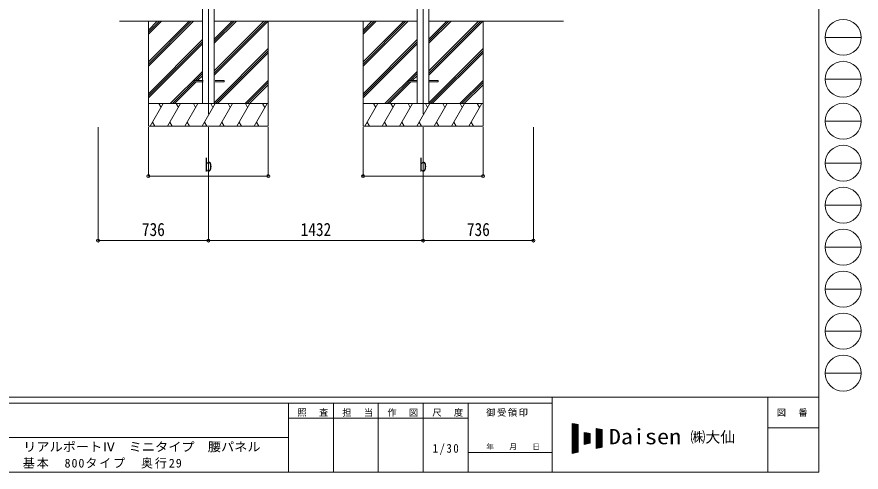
# Model space of a CAD drawing. Units: millimetres at full size. Extents: x -5590 to 5652, y -3902 to 3858.
# Drawn here: x 21 to 5652, y -3902 to -865 of the extents above; entities that cross this region are included whole.
import ezdxf
from ezdxf.enums import TextEntityAlignment as Align

# ---------------------------------------------------------------- set-up
doc = ezdxf.new("R2010")
doc.units = ezdxf.units.MM
doc.header["$LTSCALE"] = 20
doc.header["$PDMODE"] = 32
doc.header["$PDSIZE"] = 20
for name, color, linetype, lineweight in [('0-0_0', 7, 'Continuous', 9), ('0-1_本体', 4, 'Continuous', 9), ('0-2_部品', 7, 'Continuous', 9), ('0-8_PARTS2', 2, 'Continuous', 9), ('0-A_寸法', 6, 'Continuous', 9), ('F-0_240', 7, 'Continuous', 9)]:
    doc.layers.add(name, color=color, linetype=linetype, lineweight=lineweight)
doc.styles.add('ＭＳ ゴシック', font='')
doc.styles.get('ＭＳ ゴシック').set_extended_font_data('MS Gothic')

msp = doc.modelspace()

# ---------------------------------------------------------------- linework, layer by layer
at = {"layer": '0-0_0'}
for p, q in [((1258.54, -894.03), (705.46, -894.03)), ((898.14, -894.03), (898.14, -1594.03)), ((898.14, -1165.53), (1169.65, -894.03)), ((898.14, -1179.68), (1183.79, -894.03)), ((898.14, -1193.82), (1197.93, -894.03)), ((898.14, -953.4), (957.51, -894.03)), ((898.14, -967.54), (971.66, -894.03)), ((898.14, -981.69), (985.8, -894.03)), ((1337.54, -894.03), (2690.54, -894.03)), ((1337.54, -1253.9), (1697.41, -894.03)), ((1337.54, -1225.61), (1669.12, -894.03)), ((1337.54, -1239.76), (1683.27, -894.03)), ((1337.54, -1041.77), (1485.28, -894.03)), ((1337.54, -1027.63), (1471.13, -894.03)), ((1337.54, -1013.48), (1456.99, -894.03)), ((1698.14, -894.03), (1698.14, -1594.03)), ((2330.14, -894.03), (2330.14, -1594.03)), ((2330.14, -1165.53), (2601.65, -894.03)), ((2330.14, -1179.68), (2615.79, -894.03)), ((2330.14, -1193.82), (2629.93, -894.03)), ((2330.14, -953.4), (2389.51, -894.03)), ((2330.14, -967.54), (2403.66, -894.03)), ((2330.14, -981.69), (2417.8, -894.03)), ((2769.54, -1253.9), (3129.41, -894.03)), ((2769.54, -1225.61), (3101.12, -894.03)), ((2769.54, -1239.76), (3115.27, -894.03)), ((2769.54, -1041.77), (2917.28, -894.03)), ((2769.54, -1027.63), (2903.13, -894.03)), ((2769.54, -1013.48), (2888.99, -894.03)), ((2769.54, -894.03), (3668.05, -894.03)), ((3130.14, -894.03), (3130.14, -1594.03)), ((898.14, -1377.67), (1258.54, -1017.27)), ((898.14, -1391.81), (1258.54, -1031.41)), ((898.14, -1405.95), (1258.54, -1045.56)), ((2330.14, -1377.67), (2690.54, -1017.27)), ((2330.14, -1391.81), (2690.54, -1031.41)), ((2330.14, -1405.95), (2690.54, -1045.56)), ((1337.54, -1437.74), (1698.14, -1077.14)), ((1345.4, -1444.03), (1698.14, -1091.29)), ((1359.54, -1444.03), (1698.14, -1105.43)), ((2769.54, -1437.74), (3130.14, -1077.14)), ((2777.4, -1444.03), (3130.14, -1091.29)), ((2791.54, -1444.03), (3130.14, -1105.43)), ((1043.91, -1444.03), (1258.54, -1229.4)), ((2475.91, -1444.03), (2690.54, -1229.4)), ((1212.55, -1289.53), (1258.54, -1243.54)), ((1226.69, -1289.53), (1258.54, -1257.69)), ((1543.39, -1444.03), (1698.14, -1289.28)), ((2644.55, -1289.53), (2690.54, -1243.54)), ((2658.69, -1289.53), (2690.54, -1257.69)), ((2975.39, -1444.03), (3130.14, -1289.28)), ((1058.05, -1444.03), (1203.55, -1298.53)), ((1072.19, -1444.03), (1217.69, -1298.53)), ((1557.53, -1444.03), (1698.14, -1303.42)), ((1571.67, -1444.03), (1698.14, -1317.56)), ((2490.05, -1444.03), (2635.55, -1298.53)), ((2504.19, -1444.03), (2649.69, -1298.53)), ((2989.53, -1444.03), (3130.14, -1303.42)), ((3003.67, -1444.03), (3130.14, -1317.56)), ((1698.14, -1444.03), (898.14, -1444.03)), ((910.85, -1594.03), (997.45, -1444.03)), ((982.45, -1470.02), (967.45, -1444.03)), ((1026.32, -1594.03), (1112.92, -1444.03)), ((1097.92, -1470.02), (1082.92, -1444.03)), ((1141.79, -1594.03), (1228.39, -1444.03)), ((1213.39, -1470.02), (1198.39, -1444.03)), ((1257.26, -1594.03), (1343.86, -1444.03)), ((1328.86, -1470.01), (1313.86, -1444.03)), ((1372.73, -1594.03), (1459.33, -1444.03)), ((1444.33, -1470.01), (1429.33, -1444.03)), ((1488.2, -1594.03), (1574.8, -1444.03)), ((1544.8, -1444.03), (1559.8, -1470.01)), ((1603.67, -1594.03), (1690.27, -1444.03)), ((1660.27, -1444.03), (1675.27, -1470.01)), ((3130.14, -1444.03), (2330.14, -1444.03)), ((2342.85, -1594.03), (2429.45, -1444.03)), ((2414.45, -1470.02), (2399.45, -1444.03)), ((2458.32, -1594.03), (2544.92, -1444.03)), ((2529.92, -1470.02), (2514.92, -1444.03)), ((2573.79, -1594.03), (2660.39, -1444.03)), ((2645.39, -1470.02), (2630.39, -1444.03)), ((2689.26, -1594.03), (2775.86, -1444.03)), ((2760.86, -1470.01), (2745.86, -1444.03)), ((2804.73, -1594.03), (2891.33, -1444.03)), ((2876.33, -1470.01), (2861.33, -1444.03)), ((2920.2, -1594.03), (3006.8, -1444.03)), ((2976.8, -1444.03), (2991.8, -1470.01)), ((3035.67, -1594.03), (3122.27, -1444.03)), ((3092.27, -1444.03), (3107.27, -1470.01)), ((925.85, -1568.05), (940.85, -1594.03)), ((1041.32, -1568.05), (1056.32, -1594.03)), ((1156.79, -1568.05), (1171.79, -1594.03)), ((1272.26, -1568.05), (1287.26, -1594.03)), ((1387.73, -1568.05), (1402.73, -1594.03)), ((1503.2, -1568.05), (1518.2, -1594.03)), ((1618.67, -1568.05), (1633.67, -1594.03)), ((2357.85, -1568.05), (2372.85, -1594.03)), ((2473.32, -1568.05), (2488.32, -1594.03)), ((2588.79, -1568.05), (2603.79, -1594.03)), ((2704.26, -1568.05), (2719.26, -1594.03)), ((2819.73, -1568.05), (2834.73, -1594.03)), ((2935.2, -1568.05), (2950.2, -1594.03)), ((3050.67, -1568.05), (3065.67, -1594.03)), ((898.14, -1594.03), (1698.14, -1594.03)), ((2330.14, -1594.03), (3130.14, -1594.03))]:
    msp.add_line(p, q, dxfattribs=at)
at = {"layer": '0-1_本体'}
for p, q in [((1258.64, 1018.43), (1258.64, -1444.03)), ((1337.64, 1018.43), (1337.64, -1444.03)), ((2690.54, 1018.42), (2690.54, -1444.03)), ((2769.54, 1018.42), (2769.54, -1444.03))]:
    msp.add_line(p, q, dxfattribs=at)
at = {"layer": '0-2_部品', "color": 4}
for p, q in [((1203.95, -1289.53), (1203.95, -1298.53)), ((1203.95, -1289.53), (1264.34, -1289.53)), ((1343.34, -1289.53), (1403.95, -1289.53)), ((1403.95, -1289.53), (1403.95, -1298.53)), ((2630.14, -1289.53), (2630.14, -1298.53)), ((2630.14, -1289.53), (2690.54, -1289.53)), ((2769.54, -1289.53), (2830.14, -1289.53)), ((2830.14, -1289.53), (2830.14, -1298.53)), ((1203.95, -1298.53), (1264.34, -1298.53)), ((1343.34, -1298.53), (1403.95, -1298.53)), ((2630.14, -1298.53), (2690.54, -1298.53)), ((2769.54, -1298.53), (2830.14, -1298.53))]:
    msp.add_line(p, q, dxfattribs=at)
at = {"layer": '0-8_PARTS2'}
for p, q in [((1298.04, 1448.13), (1298.04, -1515.32)), ((2730.04, 1448.13), (2730.04, -1515.32))]:
    msp.add_line(p, q, dxfattribs=at)
at = {"layer": '0-A_寸法'}
for p, q in [((562.04, -2357.49), (562.04, -1599.9)), ((898.04, -1927.35), (898.04, -1599.9)), ((1298.04, -2357.49), (1298.04, -1599.9)), ((1698.04, -1927.35), (1698.04, -1599.9)), ((2330.14, -1927.35), (2330.14, -1599.9)), ((2730.04, -2357.49), (2730.04, -1599.9)), ((3130.14, -1927.35), (3130.14, -1599.9)), ((3466.04, -2357.49), (3466.04, -1599.9)), ((1698.04, -1927.35), (898.04, -1927.35)), ((3130.14, -1927.35), (2330.14, -1927.35)), ((1298.04, -2357.49), (562.04, -2357.49)), ((2730.04, -2357.49), (1298.04, -2357.49)), ((3466.04, -2357.49), (2730.04, -2357.49))]:
    msp.add_line(p, q, dxfattribs=at)
for p in [(898.04, -1927.35), (1698.04, -1927.35), (2330.14, -1927.35), (3130.14, -1927.35), (562.04, -2357.49), (1298.04, -2357.49), (2730.04, -2357.49), (3466.04, -2357.49)]:
    msp.add_point(p, dxfattribs=at)
at = {"layer": 'F-0_240', "color": 5}
for p, q in [((5369.7, 3858.23), (5369.7, -3901.77)), ((-5590.3, -3401.77), (5369.7, -3401.77)), ((3591.86, -3401.77), (3591.86, -3901.77)), ((5029.7, -3401.77), (5029.7, -3901.77)), ((-5590.3, -3441.77), (3591.86, -3441.77)), ((1831.86, -3441.77), (1831.86, -3901.77)), ((2131.86, -3441.77), (2131.86, -3901.77)), ((2431.86, -3441.77), (2431.86, -3901.77)), ((2731.86, -3441.77), (2731.86, -3901.77)), ((3031.86, -3441.77), (3031.86, -3901.77)), ((1831.86, -3541.77), (3031.86, -3541.77)), ((5029.7, -3606.77), (5369.7, -3606.77)), ((-2268.14, -3671.77), (1831.86, -3671.77)), ((3031.86, -3771.77), (3591.86, -3771.77)), ((-5590.3, -3901.77), (5369.7, -3901.77))]:
    msp.add_line(p, q, dxfattribs=at)
at = {"layer": 'F-0_240', "color": 4}
for p, q in [((5412.44, -1001.77), (5652.44, -1001.77)), ((5412.44, -1281.77), (5652.44, -1281.77)), ((5412.44, -1561.77), (5652.44, -1561.77)), ((5412.44, -1841.77), (5652.44, -1841.77)), ((5412.44, -2121.77), (5652.44, -2121.77)), ((5412.44, -2401.77), (5652.44, -2401.77)), ((5412.44, -2681.77), (5652.44, -2681.77)), ((5412.44, -2961.77), (5652.44, -2961.77)), ((5412.44, -3241.77), (5652.44, -3241.77))]:
    msp.add_line(p, q, dxfattribs=at)
at = {"layer": 'F-0_240'}
for p, q in [((3725.17, -3576.84), (3765.17, -3585.17)), ((3725.17, -3576.84), (3725.17, -3776.84)), ((3725.17, -3578.72), (3734.2, -3578.72)), ((3725.17, -3580.72), (3743.8, -3580.72)), ((3725.17, -3582.72), (3753.4, -3582.72)), ((3725.17, -3584.72), (3763, -3584.72)), ((3725.17, -3586.72), (3765.17, -3586.72)), ((3725.17, -3588.72), (3765.17, -3588.72)), ((3725.17, -3590.72), (3765.17, -3590.72)), ((3725.17, -3592.72), (3765.17, -3592.72)), ((3725.17, -3594.72), (3765.17, -3594.72)), ((3725.17, -3596.72), (3765.17, -3596.72)), ((3725.17, -3598.72), (3765.17, -3598.72)), ((3725.17, -3600.72), (3765.17, -3600.72)), ((3725.17, -3602.72), (3765.17, -3602.72)), ((3726.35, -3776.59), (3726.35, -3577.08)), ((3728.35, -3776.17), (3728.35, -3577.5)), ((3730.35, -3775.76), (3730.35, -3577.92)), ((3732.35, -3775.34), (3732.35, -3578.33)), ((3734.35, -3774.92), (3734.35, -3578.75)), ((3736.35, -3774.51), (3736.35, -3579.17)), ((3738.35, -3774.09), (3738.35, -3579.58)), ((3740.35, -3773.67), (3740.35, -3580)), ((3742.35, -3773.26), (3742.35, -3580.42)), ((3744.35, -3772.84), (3744.35, -3580.83)), ((3746.35, -3772.42), (3746.35, -3581.25)), ((3748.35, -3772.01), (3748.35, -3581.67)), ((3750.35, -3771.59), (3750.35, -3582.08)), ((3752.35, -3771.17), (3752.35, -3582.5)), ((3754.35, -3770.76), (3754.35, -3582.92)), ((3756.35, -3770.34), (3756.35, -3583.33)), ((3758.35, -3769.92), (3758.35, -3583.75)), ((3760.35, -3769.51), (3760.35, -3584.17)), ((3762.35, -3769.09), (3762.35, -3584.58)), ((3764.35, -3768.67), (3764.35, -3585)), ((3765.17, -3585.17), (3765.17, -3768.5)), ((3725.17, -3604.72), (3765.17, -3604.72)), ((3725.17, -3606.72), (3765.17, -3606.72)), ((3725.17, -3608.72), (3765.17, -3608.72)), ((3725.17, -3610.72), (3765.17, -3610.72)), ((3725.17, -3612.72), (3765.17, -3612.72)), ((3725.17, -3614.72), (3765.17, -3614.72)), ((3725.17, -3616.72), (3765.17, -3616.72)), ((3725.17, -3618.72), (3765.17, -3618.72)), ((3725.17, -3620.72), (3765.17, -3620.72)), ((3725.17, -3622.72), (3765.17, -3622.72)), ((3725.17, -3624.72), (3765.17, -3624.72)), ((3725.17, -3626.72), (3765.17, -3626.72)), ((3725.17, -3628.72), (3765.17, -3628.72)), ((3725.17, -3630.72), (3765.17, -3630.72)), ((3725.17, -3632.72), (3765.17, -3632.72)), ((3725.17, -3634.72), (3765.17, -3634.72)), ((3725.17, -3636.72), (3765.17, -3636.72)), ((3725.17, -3638.72), (3765.17, -3638.72)), ((3725.17, -3640.72), (3765.17, -3640.72)), ((3725.17, -3642.72), (3765.17, -3642.72)), ((3725.17, -3644.72), (3765.17, -3644.72)), ((3725.17, -3646.72), (3765.17, -3646.72)), ((3725.17, -3648.72), (3765.17, -3648.72)), ((3725.17, -3650.72), (3765.17, -3650.72)), ((3725.17, -3652.72), (3765.17, -3652.72)), ((3725.17, -3654.72), (3765.17, -3654.72)), ((3725.17, -3656.72), (3765.17, -3656.72)), ((3725.17, -3658.72), (3765.17, -3658.72)), ((3805.17, -3636.84), (3845.17, -3645.17)), ((3805.17, -3636.84), (3805.17, -3716.84)), ((3805.17, -3638.72), (3814.2, -3638.72)), ((3805.17, -3640.72), (3823.8, -3640.72)), ((3805.17, -3642.72), (3833.4, -3642.72)), ((3805.17, -3644.72), (3843, -3644.72)), ((3805.17, -3646.72), (3845.17, -3646.72)), ((3805.17, -3648.72), (3845.17, -3648.72)), ((3805.17, -3650.72), (3845.17, -3650.72)), ((3805.17, -3652.72), (3845.17, -3652.72)), ((3805.17, -3654.72), (3845.17, -3654.72)), ((3805.17, -3656.72), (3845.17, -3656.72)), ((3805.17, -3658.72), (3845.17, -3658.72)), ((3806.35, -3716.59), (3806.35, -3637.08)), ((3808.35, -3716.17), (3808.35, -3637.5)), ((3810.35, -3715.76), (3810.35, -3637.92)), ((3812.35, -3715.34), (3812.35, -3638.33)), ((3814.35, -3714.92), (3814.35, -3638.75)), ((3816.35, -3714.51), (3816.35, -3639.17)), ((3818.35, -3714.09), (3818.35, -3639.58)), ((3820.35, -3713.67), (3820.35, -3640)), ((3822.35, -3713.26), (3822.35, -3640.42)), ((3824.35, -3712.84), (3824.35, -3640.83)), ((3826.35, -3712.42), (3826.35, -3641.25)), ((3828.35, -3712.01), (3828.35, -3641.67)), ((3830.35, -3711.59), (3830.35, -3642.08)), ((3832.35, -3711.17), (3832.35, -3642.5)), ((3834.35, -3710.76), (3834.35, -3642.92)), ((3836.35, -3710.34), (3836.35, -3643.33)), ((3838.35, -3709.92), (3838.35, -3643.75)), ((3840.35, -3709.51), (3840.35, -3644.17)), ((3842.35, -3709.09), (3842.35, -3644.58)), ((3844.35, -3708.67), (3844.35, -3645)), ((3845.17, -3645.17), (3845.17, -3708.5)), ((3885.17, -3610.17), (3925.17, -3618.5)), ((3885.17, -3610.17), (3885.17, -3743.5)), ((3885.17, -3610.72), (3887.8, -3610.72)), ((3885.17, -3612.72), (3897.4, -3612.72)), ((3885.17, -3614.72), (3907, -3614.72)), ((3885.17, -3616.72), (3916.6, -3616.72)), ((3885.17, -3618.72), (3925.17, -3618.72)), ((3885.17, -3620.72), (3925.17, -3620.72)), ((3885.17, -3622.72), (3925.17, -3622.72)), ((3885.17, -3624.72), (3925.17, -3624.72)), ((3885.17, -3626.72), (3925.17, -3626.72)), ((3885.17, -3628.72), (3925.17, -3628.72)), ((3885.17, -3630.72), (3925.17, -3630.72)), ((3885.17, -3632.72), (3925.17, -3632.72)), ((3885.17, -3634.72), (3925.17, -3634.72)), ((3885.17, -3636.72), (3925.17, -3636.72)), ((3885.17, -3638.72), (3925.17, -3638.72)), ((3885.17, -3640.72), (3925.17, -3640.72)), ((3885.17, -3642.72), (3925.17, -3642.72)), ((3885.17, -3644.72), (3925.17, -3644.72)), ((3885.17, -3646.72), (3925.17, -3646.72)), ((3885.17, -3648.72), (3925.17, -3648.72)), ((3885.17, -3650.72), (3925.17, -3650.72)), ((3885.17, -3652.72), (3925.17, -3652.72)), ((3885.17, -3654.72), (3925.17, -3654.72)), ((3885.17, -3656.72), (3925.17, -3656.72)), ((3885.17, -3658.72), (3925.17, -3658.72)), ((3886.35, -3743.26), (3886.35, -3610.42)), ((3888.35, -3742.84), (3888.35, -3610.83)), ((3890.35, -3742.42), (3890.35, -3611.25)), ((3892.35, -3742.01), (3892.35, -3611.67)), ((3894.35, -3741.59), (3894.35, -3612.08)), ((3896.35, -3741.17), (3896.35, -3612.5)), ((3898.35, -3740.76), (3898.35, -3612.92)), ((3900.35, -3740.34), (3900.35, -3613.33)), ((3902.35, -3739.92), (3902.35, -3613.75)), ((3904.35, -3739.51), (3904.35, -3614.17)), ((3906.35, -3739.09), (3906.35, -3614.58)), ((3908.35, -3738.67), (3908.35, -3615)), ((3910.35, -3738.26), (3910.35, -3615.42)), ((3912.35, -3737.84), (3912.35, -3615.83)), ((3914.35, -3737.42), (3914.35, -3616.25)), ((3916.35, -3737.01), (3916.35, -3616.67)), ((3918.35, -3736.59), (3918.35, -3617.08)), ((3920.35, -3736.17), (3920.35, -3617.5)), ((3922.35, -3735.76), (3922.35, -3617.92)), ((3924.35, -3735.34), (3924.35, -3618.33)), ((3925.17, -3618.5), (3925.17, -3735.17)), ((3725.17, -3660.72), (3765.17, -3660.72)), ((3725.17, -3662.72), (3765.17, -3662.72)), ((3725.17, -3664.72), (3765.17, -3664.72)), ((3725.17, -3666.72), (3765.17, -3666.72)), ((3725.17, -3668.72), (3765.17, -3668.72)), ((3725.17, -3670.72), (3765.17, -3670.72)), ((3725.17, -3672.72), (3765.17, -3672.72)), ((3725.17, -3674.72), (3765.17, -3674.72)), ((3725.17, -3676.72), (3765.17, -3676.72)), ((3725.17, -3678.72), (3765.17, -3678.72)), ((3725.17, -3680.72), (3765.17, -3680.72)), ((3725.17, -3682.72), (3765.17, -3682.72)), ((3725.17, -3684.72), (3765.17, -3684.72)), ((3725.17, -3686.72), (3765.17, -3686.72)), ((3725.17, -3688.72), (3765.17, -3688.72)), ((3725.17, -3690.72), (3765.17, -3690.72)), ((3725.17, -3692.72), (3765.17, -3692.72)), ((3725.17, -3694.72), (3765.17, -3694.72)), ((3725.17, -3696.72), (3765.17, -3696.72)), ((3725.17, -3698.72), (3765.17, -3698.72)), ((3725.17, -3700.72), (3765.17, -3700.72)), ((3725.17, -3702.72), (3765.17, -3702.72)), ((3725.17, -3704.72), (3765.17, -3704.72)), ((3725.17, -3706.72), (3765.17, -3706.72)), ((3725.17, -3708.72), (3765.17, -3708.72)), ((3725.17, -3710.72), (3765.17, -3710.72)), ((3725.17, -3712.72), (3765.17, -3712.72)), ((3725.17, -3714.72), (3765.17, -3714.72)), ((3725.17, -3716.72), (3765.17, -3716.72)), ((3805.17, -3660.72), (3845.17, -3660.72)), ((3805.17, -3662.72), (3845.17, -3662.72)), ((3805.17, -3664.72), (3845.17, -3664.72)), ((3805.17, -3666.72), (3845.17, -3666.72)), ((3805.17, -3668.72), (3845.17, -3668.72)), ((3805.17, -3670.72), (3845.17, -3670.72)), ((3805.17, -3672.72), (3845.17, -3672.72)), ((3805.17, -3674.72), (3845.17, -3674.72)), ((3805.17, -3676.72), (3845.17, -3676.72)), ((3805.17, -3678.72), (3845.17, -3678.72)), ((3805.17, -3680.72), (3845.17, -3680.72)), ((3805.17, -3682.72), (3845.17, -3682.72)), ((3805.17, -3684.72), (3845.17, -3684.72)), ((3805.17, -3686.72), (3845.17, -3686.72)), ((3805.17, -3688.72), (3845.17, -3688.72)), ((3805.17, -3690.72), (3845.17, -3690.72)), ((3805.17, -3692.72), (3845.17, -3692.72)), ((3805.17, -3694.72), (3845.17, -3694.72)), ((3805.17, -3696.72), (3845.17, -3696.72)), ((3805.17, -3698.72), (3845.17, -3698.72)), ((3805.17, -3700.72), (3845.17, -3700.72)), ((3805.17, -3702.72), (3845.17, -3702.72)), ((3805.17, -3704.72), (3845.17, -3704.72)), ((3805.17, -3706.72), (3845.17, -3706.72)), ((3805.17, -3716.84), (3845.17, -3708.5)), ((3805.17, -3708.72), (3844.13, -3708.72)), ((3805.17, -3710.72), (3834.53, -3710.72)), ((3805.17, -3712.72), (3824.93, -3712.72)), ((3805.17, -3714.72), (3815.33, -3714.72)), ((3805.17, -3716.72), (3805.73, -3716.72)), ((3885.17, -3660.72), (3925.17, -3660.72)), ((3885.17, -3662.72), (3925.17, -3662.72)), ((3885.17, -3664.72), (3925.17, -3664.72)), ((3885.17, -3666.72), (3925.17, -3666.72)), ((3885.17, -3668.72), (3925.17, -3668.72)), ((3885.17, -3670.72), (3925.17, -3670.72)), ((3885.17, -3672.72), (3925.17, -3672.72)), ((3885.17, -3674.72), (3925.17, -3674.72)), ((3885.17, -3676.72), (3925.17, -3676.72)), ((3885.17, -3678.72), (3925.17, -3678.72)), ((3885.17, -3680.72), (3925.17, -3680.72)), ((3885.17, -3682.72), (3925.17, -3682.72)), ((3885.17, -3684.72), (3925.17, -3684.72)), ((3885.17, -3686.72), (3925.17, -3686.72)), ((3885.17, -3688.72), (3925.17, -3688.72)), ((3885.17, -3690.72), (3925.17, -3690.72)), ((3885.17, -3692.72), (3925.17, -3692.72)), ((3885.17, -3694.72), (3925.17, -3694.72)), ((3885.17, -3696.72), (3925.17, -3696.72)), ((3885.17, -3698.72), (3925.17, -3698.72)), ((3885.17, -3700.72), (3925.17, -3700.72)), ((3885.17, -3702.72), (3925.17, -3702.72)), ((3885.17, -3704.72), (3925.17, -3704.72)), ((3885.17, -3706.72), (3925.17, -3706.72)), ((3885.17, -3708.72), (3925.17, -3708.72)), ((3885.17, -3710.72), (3925.17, -3710.72)), ((3885.17, -3712.72), (3925.17, -3712.72)), ((3885.17, -3714.72), (3925.17, -3714.72)), ((3885.17, -3716.72), (3925.17, -3716.72)), ((3725.17, -3718.72), (3765.17, -3718.72)), ((3725.17, -3720.72), (3765.17, -3720.72)), ((3725.17, -3722.72), (3765.17, -3722.72)), ((3725.17, -3724.72), (3765.17, -3724.72)), ((3725.17, -3726.72), (3765.17, -3726.72)), ((3725.17, -3728.72), (3765.17, -3728.72)), ((3725.17, -3730.72), (3765.17, -3730.72)), ((3725.17, -3732.72), (3765.17, -3732.72)), ((3725.17, -3734.72), (3765.17, -3734.72)), ((3725.17, -3736.72), (3765.17, -3736.72)), ((3725.17, -3738.72), (3765.17, -3738.72)), ((3725.17, -3740.72), (3765.17, -3740.72)), ((3725.17, -3742.72), (3765.17, -3742.72)), ((3725.17, -3744.72), (3765.17, -3744.72)), ((3725.17, -3746.72), (3765.17, -3746.72)), ((3725.17, -3748.72), (3765.17, -3748.72)), ((3725.17, -3750.72), (3765.17, -3750.72)), ((3725.17, -3752.72), (3765.17, -3752.72)), ((3725.17, -3754.72), (3765.17, -3754.72)), ((3725.17, -3756.72), (3765.17, -3756.72)), ((3725.17, -3758.72), (3765.17, -3758.72)), ((3725.17, -3760.72), (3765.17, -3760.72)), ((3725.17, -3762.72), (3765.17, -3762.72)), ((3725.17, -3764.72), (3765.17, -3764.72)), ((3725.17, -3766.72), (3765.17, -3766.72)), ((3765.17, -3768.5), (3725.17, -3776.84)), ((3725.17, -3768.72), (3764.13, -3768.72)), ((3725.17, -3770.72), (3754.53, -3770.72)), ((3725.17, -3772.72), (3744.93, -3772.72)), ((3885.17, -3718.72), (3925.17, -3718.72)), ((3885.17, -3720.72), (3925.17, -3720.72)), ((3885.17, -3722.72), (3925.17, -3722.72)), ((3885.17, -3724.72), (3925.17, -3724.72)), ((3885.17, -3726.72), (3925.17, -3726.72)), ((3885.17, -3728.72), (3925.17, -3728.72)), ((3885.17, -3730.72), (3925.17, -3730.72)), ((3885.17, -3732.72), (3925.17, -3732.72)), ((3885.17, -3734.72), (3925.17, -3734.72)), ((3925.17, -3735.17), (3885.17, -3743.5)), ((3885.17, -3736.72), (3917.73, -3736.72)), ((3885.17, -3738.72), (3908.13, -3738.72)), ((3885.17, -3740.72), (3898.53, -3740.72)), ((3885.17, -3742.72), (3888.93, -3742.72)), ((3725.17, -3774.72), (3735.33, -3774.72)), ((3725.17, -3776.72), (3725.73, -3776.72))]:
    msp.add_line(p, q, dxfattribs=at)
at = {"layer": 'F-0_240', "color": 4}
for centre in [(5532.44, -1001.77), (5532.44, -1281.77), (5532.44, -1561.77), (5532.44, -1841.77), (5532.44, -2121.77), (5532.44, -2401.77), (5532.44, -2681.77), (5532.44, -2961.77), (5532.44, -3241.77)]:
    msp.add_circle(centre, 120, dxfattribs=at)

# ---------------------------------------------------------------- texts
at = {"layer": '0-A_寸法', "color": 7, "style": 'ＭＳ ゴシック', "width": 0.85}
for s, p in [('b', (1273.14, -1923.35)), ('b', (2705.04, -1923.35)), ('736', (855.04, -2353.49)), ('1432', (1914.04, -2353.49)), ('736', (3023.04, -2353.49))]:
    msp.add_text(s, height=87.98, dxfattribs=at).set_placement(p, align=Align.BOTTOM_LEFT)
at = {"layer": 'F-0_240', "style": 'ＭＳ ゴシック'}
for s, height, width, p in [('Daisen', 102.6, 1.15, (3969.74, -3746.84)), ('リアルポートⅣ\u3000ミニタイプ\u3000腰パネル', 58.65, 1.1, (62.48, -3780.7))]:
    msp.add_text(s, height=height, dxfattribs=dict(at, width=width)).set_placement(p, align=Align.BOTTOM_LEFT)
for s, height, p in [('㈱大仙\u3000', 73.31, (4513.34, -3726.84)), ('年\u3000\u3000月\u3000\u3000日', 36.66, (3151.86, -3761.77))]:
    msp.add_text(s, height=height, dxfattribs=at).set_placement(p, align=Align.BOTTOM_LEFT)
at = {"layer": 'F-0_240', "attachment_point": 7, "style": 'ＭＳ ゴシック'}
for s, insert, char_height in [('\\T1.17;照\u3000査', (1891.86, -3531.77), 43.99), ('\\T1.17;担\u3000当', (2191.86, -3531.77), 43.99), ('\\T1.17;作\u3000図', (2491.86, -3531.77), 43.99), ('\\T1.17;尺\u3000度', (2791.86, -3531.77), 43.99), ('\\T1.17;御受領印', (3151.86, -3531.77), 43.99), ('\\T1.17;図\u3000番', (5089.69, -3531.77), 43.99), ('\\T1.28;\\W0.9;1/30', (2794.36, -3786.77), 58.65), ('\\T1.16;基本\u3000800タイプ\u3000奥行29', (60.44, -3878.03), 58.65)]:
    msp.add_mtext(s, dxfattribs=dict(at, insert=insert, char_height=char_height))

doc.saveas('drawing.dxf')
